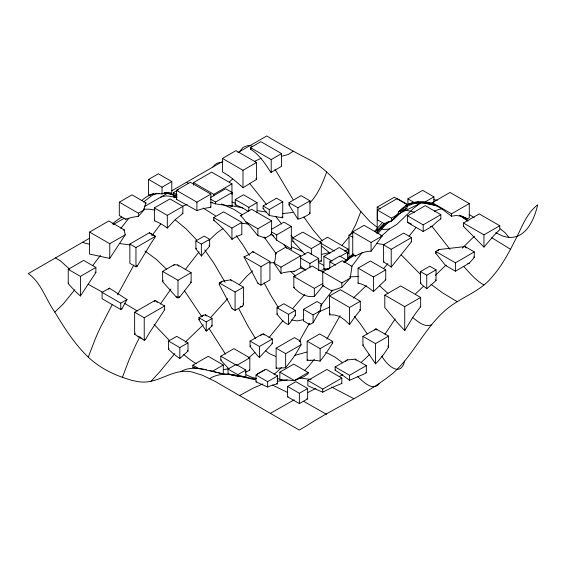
<?xml version="1.0" encoding="UTF-8"?>
<svg xmlns="http://www.w3.org/2000/svg" width="566" height="566" viewBox="0 0 566 566"><rect width="100%" height="100%" fill="white"/><g stroke="black" fill="none" stroke-linecap="round" stroke-linejoin="round"><path stroke-width="0.85" d="M350.255 278.09L351.953 266.303L342.218 260.678L322.762 271.913L322.762 285.724L331.669 290.867L341.857 287.259L350.255 278.09L341.857 282.936L322.762 271.913M303.475 309.361L313.076 314.908L320.193 310.805L319.882 311.286A102.099 58.949 -60 0 0 316.861 316.182L313.076 322.762L309.722 324.53L303.475 320.922L303.475 309.361L317.038 301.529L321.644 304.197L320.597 308.314A89.011 51.393 0 0 0 320.186 310.805M145.115 203.116L146.078 202.989L131.998 194.86L119.306 202.189L119.306 215.561L125.772 219.297L125.999 218.646M495.696 232.739L502.827 236.043A44.813 25.873 60 0 0 508.813 237.345C526.323 238.654 534.474 218.879 537.7 204.779C525.573 214.047 521.123 229.803 513.864 242.665C507.865 254.728 501.143 266.593 492.229 276.774C480.527 291.497 461.771 296.853 447.586 308.435A71.705 41.396 -60 0 0 441.275 314.059C425.222 329.73 414.963 350.135 399.794 366.563A73.028 42.167 -60 0 1 393.526 372.739C367.079 394.544 334.591 407.421 306.057 426.12L299.258 430.047L215.186 381.456L202.472 375.258L191.74 371.926A72.342 41.771 60 0 0 186.334 371.31C171.901 370.801 159.923 381.109 145.724 382A83.266 48.075 60 0 1 138.776 381.76L131.722 380.359L122.405 377.338L129.204 359.424L136.003 344.468A139.752 80.683 -60 0 1 140.085 336.6M237.862 152.629L266.742 135.953C281.408 144.882 296.513 153.025 311.732 160.97C332.497 172.955 345.677 193.685 360.846 211.557L355.752 224.582L350.63 234.43M122.405 377.338C109.889 372.838 97.975 366.315 88.261 357.146L95.067 339.43A174.314 100.642 -60 0 1 100.168 327.983L112.089 304.848M331.669 290.867L331.81 290.478M326.709 171.951C322.967 182.337 318.63 192.829 311.371 201.298A26.963 15.565 -60 0 1 309.666 203.13M404.633 361.044C400.502 378.208 386.507 364.645 381.838 356.12M352.745 231.869L371.084 242.46L371.084 251.339L382.043 236.128L381.923 235.626L364.08 225.325L352.745 231.869L352.745 254.7L355.222 256.136L355.455 255.62M117.558 294.829L133.88 264.994M108.785 289.332L109.429 288.165L127.003 299.57L121.846 308.88L120.756 309.51L102.092 298.735L102.092 292.403L109.429 288.165M326.879 339.091L340.095 315.651M301.084 344.765L297.178 351.543A88.607 51.159 -60 0 1 293.69 357.111L285.66 367.702L276.13 368.325L276.13 348.161L294.44 337.598L300.313 340.987L301.084 344.765L285.66 353.665L276.13 348.161M299.315 341.213L309.432 323.292M137.227 266.147L150.726 243.727A141.967 81.964 -60 0 1 155.608 236.51L149.516 232.697L129.862 244.038L129.862 263.36L135.96 266.876L137.227 266.147L136.463 265.702M329.561 314.852L329.561 295.933L340.343 289.707L360.301 301.225L360.301 310.189L358.83 311.972A92.817 53.586 -60 0 0 353.446 318.969L349.519 324.594L345.147 320.349L340.789 317.222A23.199 13.393 60 0 0 338.914 316.274L334.548 314.972L329.561 314.852L330.226 313.698M420.029 306.404A118.987 68.698 60 0 0 420.644 306.85L420.651 297.454L400.707 285.943L384.788 295.134L384.788 307.543L397.247 322.507L404.725 330.594L412.197 318.368A75.526 43.603 -60 0 1 420.637 306.822M310.805 360.252L307.161 360.542L307.161 341.178L319.726 333.926L332.688 341.411L332.688 342.925L327.587 350.934A79.106 45.669 -60 0 1 320.13 361.136A74.033 42.74 60 0 0 310.812 360.273M239.538 151.66L243.125 147.358L247.547 145.646A22.251 12.848 60 0 1 252.62 146.396M109.762 258.4L125.305 234.741A62.557 36.118 0 0 1 124.329 229.923L108.814 220.966L89.584 232.074L89.584 254.077L109.762 258.4L109.762 243.72L89.584 232.074M154.249 301.494L154.964 300.553M382.439 355.88A47.622 27.493 -60 0 1 375.534 363.825L362.919 345.288L362.919 336.367L376.114 328.952L388.559 336.119L388.559 347.092L386.918 349.59A78.37 45.245 -60 0 1 382.453 355.894M95.88 272.479L80.443 295.976L78.78 294.546A62.593 36.139 60 0 1 74.174 290.174L68.231 283.616L68.231 269.324L83.669 260.41L95.88 267.463L95.88 272.479L95.074 272.119M162.626 281.649L162.626 271.39L174.307 264.647L177.766 264.973L191.124 272.685L191.124 282.434L179.747 296.966L177.993 297.978L176.203 296.945L162.626 281.649L163.326 280.602M384.944 334.173L395.174 318.969M160.341 304.076L170.982 288.985M151.837 235.732L160.737 223.973M173.578 265.673L174.307 264.647M155.466 300.695L164.642 305.965L164.642 309.758L148.844 333.763A154.546 89.23 -60 0 0 145.49 339.55L144.231 340.272L134.637 334.265L134.637 312.213L154.879 300.525M348.925 237.097L342.097 245.191M320.455 306.022L332.787 290.011M213.729 217.563L231.94 228.07L231.94 239.376L232.548 238.958A35.927 20.744 -60 0 1 239.029 235.506L241.816 234.48L241.816 222.367L223.612 211.854L213.729 217.563L213.729 220.28A74.104 42.783 60 0 1 232.003 239.298M168.534 349.335L168.534 341.072L176.705 336.353L187.99 342.869L187.99 351.097L179.818 358.469L178.332 357.45A64.368 37.165 60 0 1 172.729 353.113L168.534 349.335L169.043 348.635M314.42 359.191L308.824 366.152L304.494 370.56M288.547 324.686L295.41 315.418L295.41 310.416L283.884 303.758L277.022 307.72L277.022 314.25L282.427 320.554A19.562 11.299 60 0 0 288.547 324.686L288.547 314.371L277.022 307.72M362.367 252.309L351.698 266.437M374.933 330.035L375.725 328.973M92.753 265.56L100.43 255.344M185.16 269.685L199.105 251.75M74.804 289.707L63.321 303.9L54.817 312.092C64.467 328.11 74.648 344.156 88.261 357.146M212.95 167.005C214.903 163.723 218.823 161.862 222.587 162.598M409.041 236.291L415.791 227.751M411.496 241.774L391.212 267.102A55.022 31.767 60 0 0 383.408 261.916L383.408 244.809L403.692 233.093L411.496 237.6L411.496 241.774A47.594 27.479 60 0 0 411.015 241.328M120.841 228.381L128.885 218.207M376.652 233.277L384.222 223.895M323.158 272.402L312.071 266.006L293.832 276.533L293.832 287.698L298.339 291.66L302.81 294.553A25.647 14.808 60 0 0 304.727 295.431L309.234 296.577L314.321 296.534L323.434 285.271M282.979 320.646L268.935 337.697M201.362 256.037L209.661 246.168L209.661 239.305L204.17 236.135L195.871 240.925L195.871 248.821L201.362 256.037L201.362 244.095L209.661 239.305M221.886 281.387L219.275 282.894L219.275 284.606L232.074 308.668L235.081 310.401L242.326 306.213L243.507 304.841L243.507 287.16L230.765 279.802L221.886 281.387L220.747 282.795M219.926 283.807L219.275 284.606M379.623 383.359C372.895 392.181 362.764 381.279 357.337 376.298M292.877 308.343L304.798 294.362M383.408 261.945L384.038 261.181M195.871 248.821L196.374 248.219M483.958 247.094L494.316 235.031L499.757 229.725L499.757 225.735L479.246 213.898L463.448 223.018L463.448 226.358L483.958 247.094L483.958 234.862L463.448 223.018M154.872 220.202L154.384 220.79L154.384 207.899L169.949 198.914L182.875 206.378L182.875 213.516L175.092 219.75L167.31 228.063L165.682 226.895A58.928 34.024 60 0 0 154.384 220.775M384.42 223.719A66.632 38.474 60 0 1 391.417 221.249L393.915 218.384A71.656 41.368 -60 0 1 397.19 214.825L391.431 218.151L377.38 210.043L377.38 219.863L384.406 223.69M174.844 353.524L159.527 372.067L151.023 381.272M272.345 343.548L259.419 357.457A32.396 18.706 60 0 1 257.509 355.639L250.066 346.498L250.066 341.093L262.079 334.159L263.572 333.961L272.345 339.027L272.345 343.548L271.765 343.095M362.919 345.288L363.322 344.807M239.114 284.847L246.847 276.194L252.627 270.866M227.73 298.579L210.488 317.653M377.996 233.369L388.361 221.504M387.887 263.615L383.684 268.425M406.218 204.114L394.332 197.251L377.197 207.142L377.197 230.744L377.614 230.985L384.356 223.351M277.022 314.25L277.446 313.762M374.6 231.225L381.76 223.351M474.28 257.544L469.193 263.218L455.404 271.185L445.591 265.518L435.763 253.271L435.763 251.467L439.145 249.514L465.082 246.599L474.28 251.905L474.28 257.544L473.714 256.886M68.231 283.616L68.712 283.078M435.763 253.271L436.393 252.563M146.049 202.982A60.286 34.809 0 0 0 143.906 210.014L138.359 216.453L138.359 213.191L119.306 202.189M437.872 250.922L439.145 249.514M262.079 334.159L260.601 335.772M281.62 367.454L274.078 374.451M462.238 248.184L474.372 236.22M203.406 315.106L198.935 317.689L198.935 319.748L206.243 331.018L212.059 325.952L212.059 318.545L205.352 314.675L202.847 315.694M353.283 298.084L366.336 285.589M202.571 315.984L202.012 316.564M377.614 230.985L381.463 227.744A76.247 44.021 -60 0 1 392.712 219.849C397.622 216.304 401.464 211.196 406.961 208.309L406.961 204.545M208.953 240.458L216.665 233.121L222.94 228.551M199.494 319.167L198.935 319.748M185.11 342.288L203.258 324.849M431.858 226.492L436.832 221.9A42.287 24.416 -60 0 1 440.829 218.872L440.829 214.648L425.25 205.649L407.591 215.844L407.591 222.509L423.177 231.501L431.858 226.492A39.592 22.859 0 0 1 430.224 226.591M420.51 203.074L413.689 208.231L396.766 224.447L389.465 228.905L380.96 236.581M358.094 268.114L370.405 261.011L385.729 269.855L385.729 279.788L373.418 291.646L373.418 276.965L358.094 268.114L358.094 283.255M446.036 265.058L435.388 275.331M415.543 293.832L423.446 286.332M375.47 231.819L384.852 223.131M347.375 359.87L335.129 366.945L335.129 370.277A87.935 50.77 60 0 1 339.161 372.753L349.569 380.253L363.726 374.183A64.864 37.448 -60 0 0 366.336 372.746L366.336 365.601L355.108 359.113A46.801 27.019 0 0 1 352.731 359.46L347.375 359.87L345.444 361.688M353.623 254.58L344.843 261.895M271.072 171.47L270.569 171.944C265.037 163.524 259.334 154.56 250.526 149.219L250.526 147.655L260.891 141.67L281.578 153.612L281.578 166.333L271.213 172.312L270.569 171.944M420.474 283.432L420.474 271.588L429.778 266.218L436.046 269.84L436.046 280.559L426.75 288.745L420.474 283.432L421.125 282.816M143.424 202.027L152.197 195.383A31.052 17.928 -60 0 1 156.952 193.353M353.134 253.879L344.206 261.796M232.732 178.842L229.357 181.948M343.803 262.362L346.434 259.95L339.727 256.08L329.801 261.81L329.801 268.376M254.912 352.462L248.488 358.009M361.54 362.007L363.082 360.662A66.116 38.17 -60 0 0 369.322 354.557M346.434 259.95L344.39 261.662M353.212 254.799L344.227 262.207M293.259 151.256L288.165 154.532L281.337 156.329M399.377 211.245C405.603 206.463 413.01 202.904 420.92 202.317A84.872 49.001 60 0 1 431.985 203.053M353.92 255.507L345.649 260.983M328.705 269.048L326.115 269.048A33.472 19.322 60 0 1 323.922 268.737L323.922 256.37L339.239 247.533L347.432 252.259L347.432 260.063L344.489 262.023M347.432 260.063L344.347 261.888M121.747 217.047L118.301 219.339A254.084 146.7 60 0 0 112.259 223.995M240.401 185.379L242.991 187.77L253.044 181.516A164.869 95.187 -60 0 1 256.49 179.549L256.49 162.499L235.944 150.641L222.445 158.43L222.445 171.838L228.14 175.425M419.286 203.81L397.141 214.634M355.222 256.136L358.971 254.141M141.684 200.675A84.801 48.959 60 0 1 150.407 194.881L153.598 193.805L152.417 194.067A30.797 17.779 -60 0 0 148.575 195.482L148.575 179.429L158.346 173.79L171.802 181.559L171.802 193.289L169.687 193.013A88.169 50.905 60 0 0 164.218 192.794M148.575 179.429L162.032 187.197L171.802 181.559M89.414 238.328L28.3 273.611C41.198 282.498 45.839 299.697 54.817 312.092M113.313 224.532L124.124 218.292M144.295 206.647L168.201 192.843M171.901 190.707L222.926 161.246M176.429 190.332L190.367 182.287L210.849 194.11L210.849 207.213L203.435 208.564A78.589 45.379 -60 0 0 196.911 210.63L178.332 200.336A123.218 71.139 60 0 0 176.429 199.465L176.429 190.332L196.911 202.154L210.849 194.11M177.009 197.661L173.394 196.763L173.394 192.624L178.658 189.582M138.359 213.191L143.87 210.007M193.487 185.181L193.487 182.606L211.627 172.128L231.933 183.851L231.933 194.428M109.762 243.72L125.305 234.741M222.445 158.43L242.991 170.295L256.49 162.499M154.384 207.899L167.31 215.363L182.875 206.378M250.526 147.655L271.213 159.591L281.578 153.612M193.487 182.606L213.792 194.329L231.933 183.851M210.609 197.421L225.643 188.74L232.124 192.482L232.124 206.342L215.589 203.901L210.722 202.246M68.231 269.324L80.443 276.378L95.88 267.463M129.862 244.038L135.96 247.561L155.615 236.213M210.545 199.119L215.589 202.034L232.124 192.482M247.936 211.231L246.21 210.12A64.609 37.306 60 0 0 240.352 206.908L235.258 204.8L235.258 199.529L243.493 194.775L257.056 202.607L257.056 212.894M235.258 199.529L248.821 207.361L257.056 202.607M263.098 205.982L276.576 198.199L282.738 201.758L282.738 217.825L269.26 215.512L263.098 208.592L263.098 205.982L269.26 209.54L282.738 201.758M231.94 228.07L241.816 222.367M309.984 200.81L297.907 207.779L297.907 219.219L289.014 205.005L289.014 202.649L301.091 195.673L309.984 200.81L309.984 213.389L309.425 212.568M102.092 292.403L120.756 303.171L127.003 299.57M241.385 234.727L241.816 234.48M245.531 221.624L257.884 228.756L271.623 220.818L271.623 234.366L265.206 238.074L260.24 236.298A113.554 65.557 -60 0 0 257.884 235.689L250.469 226.662A61.581 35.552 60 0 0 247.88 223.917L245.531 221.624A51.464 29.715 0 0 0 240.557 215.66M162.626 271.39L177.993 280.262L191.124 272.685M271.461 229.343L283.906 222.162L291.327 226.45L291.327 249.019L276.689 240.189L271.178 233.581M271.489 231.897L276.689 234.904L291.327 226.45M134.637 312.213L144.231 317.752L164.642 305.965M305.039 254.332L292.792 241.18L292.792 237.883L302.789 232.11L321.318 242.807L321.318 261.174A42.514 24.543 60 0 1 320.759 260.82M275.493 254.41L275.409 253.193L285.773 247.208L300.652 255.804L300.652 267.817L294.27 271.496L290.818 271.602A82.643 47.714 -60 0 0 280.977 273.378L273.887 263.07L280.977 267.159L300.652 255.804M243.981 256.844L260.976 266.657L269.932 261.485L269.932 279.993L260.976 285.165L257.99 283.446L243.981 256.844A33.161 19.145 0 0 0 252.811 251.587M319.74 241.781L327.58 237.253L348.246 249.181L348.246 253.101A50.501 29.156 -60 0 1 347.17 253.78M219.275 282.894L235.081 292.021L243.507 287.16M377.38 210.043L397.247 198.574L407.916 204.729L406.777 205.076M292.792 237.883L311.321 248.58L321.318 242.807M300.61 256.44L307.961 252.195L318.693 258.393L318.693 270.3M407.916 204.595A53.211 30.72 -60 0 1 415.819 203.229L424.111 203.144L433.931 204.92L427.931 202.685L423.658 201.871A21.975 12.685 0 0 0 414.121 202.444A93.772 54.138 60 0 0 410.18 203.682L407.909 204.623L407.909 198.864L422.661 190.353L433.931 196.855L433.931 202.501M354.465 255.004L349.017 257.197L349.017 235.123L353.226 232.69M198.935 317.689L206.243 321.905L212.059 318.545M300.574 258.117L309.878 263.487L318.693 258.393M415.819 203.215L418.104 201.899M425.045 201.984L433.931 196.855M377.197 230.744L379.524 229.4M344.68 251.24L348.246 249.181M168.534 341.072L179.818 347.588L187.99 342.869M467.474 218.83L461.736 216.361L457.08 215.596A36.033 20.808 -60 0 0 451.562 216.311L441.331 208.451L432.304 203.916L432.304 202.692L450.027 192.454L469.285 203.569L469.285 217.783L467.474 218.83L461.58 215.971M339.77 256.681L347.432 252.259M371.084 242.46L382.043 236.128M407.591 222.509L408.051 222.24A21.218 12.247 0 0 0 411.56 224.115M349.017 257.197L351.146 255.966M407.591 215.844L423.177 224.844L440.829 214.648M293.832 276.533L314.321 288.363L322.712 283.516M432.304 202.692L451.555 213.806L469.285 203.569M383.408 244.809L391.212 249.309L411.496 237.6M213.764 371.742L202.635 369.202A50.657 29.248 0 0 0 198.73 368.544L192.872 367.412L192.872 365.162L208.224 356.297L223.294 364.999L223.294 373.928L214.174 371.855M288.547 314.371L295.41 310.416M228.77 368.6A40.009 23.1 60 0 1 228.275 368.148L224.313 364.094A69.406 40.073 60 0 1 220.818 360.04L220.811 356.219L233.9 348.663L249.818 357.853L249.818 370.008A38.127 22.01 60 0 1 249.323 369.669M373.418 276.965L385.729 269.855M212.328 371.331L223.294 364.999M250.066 341.093L259.419 346.491L272.345 339.027M228.048 369.067L236.086 364.433L245.8 370.037L245.8 376.998L236.086 376.057L228.048 373.893L228.048 369.067L237.762 374.678L245.8 370.037M249.818 357.853L236.73 365.41L220.811 356.219M329.561 295.933L349.519 307.451L360.301 301.225M483.958 234.862L499.757 225.735M420.474 271.588L426.75 275.21L436.046 269.84M257.325 374.027L264.471 369.902M256.016 374.968L265.963 369.223L277.581 375.93L277.581 383.798L274.46 384.583A76.962 44.431 -60 0 0 268.956 386.458L267.633 387.01L256.016 381.866L256.016 374.968L267.633 381.675L277.581 375.93M435.763 251.467L455.404 262.808L474.28 251.905M307.161 341.178L320.123 348.663L332.688 341.411M279.852 372.152L293.726 364.143L308.208 372.506L308.208 373.723L303.885 376.623L294.334 380.755A185.032 106.825 60 0 0 288.801 380.161L279.852 379.828L279.852 372.152L294.334 380.515L308.208 372.506M384.788 295.134L404.725 306.645L420.651 297.454M287.57 386.465L295.848 381.689L307.642 388.502L307.642 398.881L299.364 403.572L287.57 396.851L287.57 386.465L299.364 393.278L307.642 388.502M307.854 380.465L326.922 369.457L341.829 378.067L341.829 383.472L334.591 386.437A184.764 106.677 -60 0 0 328.91 389.047L322.762 392.181L307.854 385.743L307.854 380.465L322.762 389.075L341.829 378.067M362.919 336.367L375.527 343.647L388.559 336.119M270.371 413.371L294.193 399.808M335.129 366.945L349.569 375.279L366.336 365.601M350.128 256.603L349.052 257.219M254.403 161.437L261.039 158.31M342.84 374.635L339.628 376.39M239.56 395.584L253.165 388.142L262.815 383.953M321.071 304.508L321.644 304.197M180.844 371.593C188.542 366.782 197.923 368.402 206.371 369.662M318.715 311.937L329.865 307.013M287.57 396.851L288.094 396.575M209.682 378.59C224.157 369.584 240.691 377.232 255.726 379.821M307.876 392.493L315.842 388.418M160.652 197.201C165.732 194.711 171.548 196.614 176.776 197.555M431.61 324.728C424.719 327.841 418.048 321.587 412.862 317.767M434.186 211.217L439.145 209.328L442.456 208.797M220.811 360.047L221.221 359.856M182.528 206.187L187.219 204.453M300.313 340.987L299.584 341.27M405.638 205.472L406.551 205.147M125.772 219.297L128.836 218.264A118.881 68.635 60 0 1 138.352 216.424M406.961 208.309L399.455 211.458A58.496 33.776 -60 0 0 398.924 211.698M330.289 252.386L321.99 254.297M303.673 319.663L297.115 320.915L291.702 319.946M351.161 266.544L351.762 266.36M207.121 330.509L205.967 330.862M398.613 211.507C403.891 209.767 409.734 210.333 414.786 212.554M389.465 228.905L384.173 229.647L379.531 228.445M256.016 381.866L256.688 381.675M328.945 268.829L318.828 270.654M294.32 355.498L306.73 352.094M228.579 368.65L223.478 369.711M232.074 308.668L232.718 308.512M240.401 306.673L242.326 306.213M292.82 212.476L282.894 213.545M287.295 379.998L277.071 381.314M282.031 379.496L279.852 379.828M123.303 230.072L124.329 229.923M349.385 276.894L358.717 276.47M192.872 367.412L194.308 367.207M269.862 262.928L274.977 262.483M445.591 265.518L446.326 265.44M277.092 378.916L278.96 378.767M156.004 193.487L158.346 193.459M376.114 328.952L376.899 330.077M143.283 209.172L149.474 209.208L155.056 210.113M432.304 203.916L432.856 203.901M179.747 296.966L178.644 296.973M177.533 296.966L176.203 296.945M241.236 223.301L248.057 223.952M376.786 243.493L384.264 244.625M236.284 204.857L235.258 204.8M263.098 208.592L263.848 208.628M119.447 243.529L129.869 244.929M300.313 377.989L311.088 379.482M210.517 202.607L212.222 202.755M164.218 192.737L170.345 193.65L176.564 195.426M173.394 196.763L176.698 197.11M437.914 205.868C428.441 204.673 418.783 199.685 409.275 203.753A43.073 24.869 -60 0 0 406.522 204.878M266.183 212.031L257.749 210.708M89.23 244.172L85.07 243.26L82.77 242.163M437.334 200.215L435.551 199.947A56.522 32.63 60 0 0 433.761 199.791M240.578 376.043L220.768 373.341L209.922 370.553M165.166 192.794L177.066 196.19M241.194 376.149L255.485 379.163M228.048 373.893L237.762 375.796A114.771 66.264 -60 0 1 240.847 376.107L245.8 376.998M231.862 205.727L242.941 207.927M256.348 378.456L251.58 377.161L246.21 374.777M305.697 269.593L300.935 268.305M186.193 182.457L188.492 183.214M221.341 204.015L222.799 204.475M275.409 253.193L276.081 253.419M275.684 356.403L270.307 354.083A27.401 15.82 60 0 1 265.482 350.573M276.491 383.408L277.581 383.798M223.528 204.729L233.786 209.321L242.446 214.861M231.883 201.956L235.406 203.272M302.011 251.262L291.886 246.896M223.294 373.928L221.9 373.39A53.678 30.996 60 0 1 221.624 373.277M294.044 241.689L292.792 241.18M353.729 398.598L331.619 387.116M55.539 257.891L60.52 260.997L69.823 269.296M272.451 385.071L287.719 392.535M467.792 220.238L459.259 215.207M323.427 265.192L318.163 262.263M102.63 292.325L88.119 284.224M210.205 206.887L210.849 207.213M483.909 284.96C475.815 280.467 469.815 273.102 463.653 266.36M510.49 249.259L491.748 237.72M306.906 398.485L307.642 398.881M332.277 342.706L332.688 342.925M124.279 303.178L137.333 311.038M303.709 401.344L326.497 414.326M203.144 208.047L215.469 215.759M457.151 301.65L442.357 292.742L430.967 284.266M427.846 202.26L431.554 204.397M407.909 198.864L414.121 202.451M377.197 207.142L380.168 208.861M349.017 235.123L352.788 237.31M289.014 202.649L297.907 207.779M321.325 243.514L334.336 251.028M271.623 220.818L251.622 209.271L240.571 215.653A140.035 80.853 -60 0 1 241.314 215.773M323.922 256.37L332.115 261.103M329.801 261.81L335.581 265.143M173.394 192.624L177.073 194.746M269.932 261.485L252.769 251.573L253.271 252.401M195.871 240.925L201.362 244.095M192.872 365.162L198.73 368.544M341.362 383.189L341.829 383.472M121.28 308.527L121.846 308.88M144.917 251.028L155.905 259.023L166.687 269.296M196.204 363.768L191.174 360.386A94.897 54.789 60 0 1 183.717 354.521M377.218 227.299L370.164 221.794L360.846 211.557M270.732 234.232L273.894 236.27M500.309 228.82L505.417 233.022L508.813 237.345M460.229 215.887L467.849 221.044M330.035 253.179L321.686 246.238M175.205 219.827L186.157 228.947L196.749 240.041M342.791 362.848L335.058 357.139L327.466 353.106A48.414 27.953 60 0 0 325.577 352.392M379.453 285.696L388.007 293.464M300.496 266.275L303.15 268.376A30.698 17.723 60 0 0 305.796 270.095M295.657 276.173L290.676 271.461M436.046 280.559L435.254 279.837M401.223 254.849L420.319 274.248M154.086 324.41L169.489 340.555M440.348 218.377L440.829 218.872M187.99 351.097L187.275 350.368M322.394 240.946L312.665 229.386L303.878 217.004M359.679 309.482L360.301 310.189M431.752 226.06L450.034 249.373M365.884 372.223L366.336 372.746M354.366 316.359L360.068 323.476L367.313 333.982M249.627 183.377L266.43 204.453M290.988 235.293L292.608 237.189M290.818 248.417L291.327 249.019M177.766 264.973L178.849 266.275M355.108 359.113L356.106 360.316M466.2 247.965L465.082 246.599M284.118 245L286.898 248.432M281.691 224.023L275.543 216.262M236.192 235.569L242.404 244.179L249.358 255.386M208.988 245.29L209.661 246.168M264.074 236.984L276.335 253.922M255.839 178.672L256.49 179.549M204.694 249.903L213.877 263.19L225.049 282.25M264.343 335.03L263.572 333.961M184.389 290.606L201.949 316.918M282.738 217.825L281.967 216.743M225.48 354.118L209.116 328.613M190.657 281.769L191.124 282.434M278.274 307.331L271.192 295.954L264.067 282.795M255.613 338.765L248.071 326.299L238.689 308.541M274.977 169.234L293.011 199.48M205.352 314.675L206.194 316.083M211.642 325.245L212.059 325.952M293.917 270.824L294.27 271.496M230.765 279.802L231.338 280.885M242.956 303.751L243.507 304.841M309.722 324.53L309.68 323.611M455.404 262.808L455.404 271.185M451.555 213.806L451.555 216.325M426.75 275.21L426.75 288.745M423.177 224.844L423.177 231.501M404.725 306.645L404.725 330.594M394.332 217.188L394.332 218.922M391.431 218.151L391.431 221.278M391.212 249.309L391.212 267.102M375.527 343.647L375.527 363.804M349.519 307.451L349.519 324.594M349.569 375.279L349.569 380.253M341.857 282.936L341.857 287.259M322.762 389.075L322.762 392.181M320.123 348.663L320.123 361.115M314.321 288.363L314.321 296.534M313.076 314.908L313.076 322.762M311.321 248.58L311.321 254.396M309.878 263.487L309.878 267.753M299.364 393.278L299.364 403.572M285.66 353.665L285.66 367.702M280.977 267.159L280.977 273.399M276.689 234.904L276.689 240.189M271.213 159.591L271.213 172.312M269.26 209.54L269.26 215.512M267.633 381.675L267.633 387.01M260.976 266.657L260.976 285.165M259.419 346.491L259.419 357.457M257.884 228.756L257.884 235.689M248.821 207.361L248.821 211.076M242.991 170.295L242.991 187.77M237.762 374.678L237.762 375.796M235.081 292.021L235.081 310.401M215.589 202.034L215.589 203.901M213.792 194.329L213.792 195.935M206.243 321.905L206.243 331.018M196.911 202.154L196.911 210.644M179.818 347.588L179.818 358.469M177.993 280.262L177.993 297.978M167.31 215.363L167.31 228.063M162.032 187.197L162.032 193.947M149.516 232.697L149.516 233.135A55.468 32.021 60 0 1 155.615 236.517M144.231 317.752L144.231 340.272M135.96 247.561L135.96 266.876M120.756 303.171L120.756 309.51M80.443 276.378L80.443 295.976M250.547 149.099A45.697 26.383 -60 0 1 251.191 148.886M228.14 175.375A107.434 62.027 60 0 1 240.387 185.422M148.596 195.518A74.5 43.016 60 0 1 162.01 193.883M158.339 193.445A88.169 50.905 60 0 1 159.166 193.289M162.074 193.749A46.292 26.729 -60 0 1 171.746 193.402M182.075 213A97.84 56.487 60 0 1 182.875 213.545M176.451 199.345A67.609 39.033 -60 0 1 176.882 199.232M228.862 205.161A73.523 42.45 60 0 1 232.124 206.335M289.799 204.659A56.126 32.404 -60 0 1 289.056 204.828M310.005 213.573A38.7 22.343 -60 0 1 297.957 219.035M348.246 253.115A33.677 19.442 60 0 1 347.623 252.995M321.304 261.209A119.667 69.094 -60 0 1 318.099 261.11M265.037 237.458A86.64 50.02 0 0 1 265.185 238.074M213.736 220.238A60.286 34.809 -60 0 1 214.365 219.926M145.49 339.55A75.865 43.801 0 0 1 144.5 339.204M142.066 338.319A75.865 43.801 0 0 1 137.849 336.593M134.63 334.265A149.735 86.449 -60 0 1 135.267 333.056M155.551 300.709A105.439 60.88 60 0 1 157.306 302.336M164.083 309.149A105.439 60.88 60 0 1 164.649 309.751M258.662 283.191A68.875 39.769 0 0 1 257.983 283.439M275.38 254.417A51.605 29.793 0 0 1 274.064 263.098M324.877 268.624A82.24 47.48 -60 0 1 323.915 268.779M293.825 287.634A74.429 42.966 -60 0 1 294.405 287.195M295.402 315.404A20.157 11.638 60 0 1 294.695 315.177M250.844 345.776A132.819 76.679 -60 0 1 250.073 346.512M249.811 370.129A52.751 30.458 -60 0 1 245.326 372.251M276.71 367.73A47.678 27.529 -60 0 1 276.13 368.325M380.819 235.668A63.279 36.535 60 0 1 381.901 235.583M359.021 254.226A78.667 45.414 60 0 1 371.02 251.177M397.29 214.839A33.125 19.124 0 0 1 407.909 204.722M384.173 223.796A67.814 39.153 0 0 1 384.455 223.294M358.045 283.071A39.578 22.845 60 0 1 373.44 291.554M385.248 279.406A54.322 31.363 60 0 1 385.729 279.795M307.975 359.452A80.308 46.37 -60 0 1 307.189 360.57M335.659 369.874A101.597 58.659 -60 0 1 335.129 370.27M388.559 347.092A90.284 52.129 60 0 1 387.774 346.017M467.679 263.289A89.492 51.669 0 0 1 469.193 263.211M463.448 226.35A35.057 20.242 -60 0 1 463.943 226.089M469.2 214.472A158.798 91.685 60 0 1 474.23 217.74"/></g></svg>
